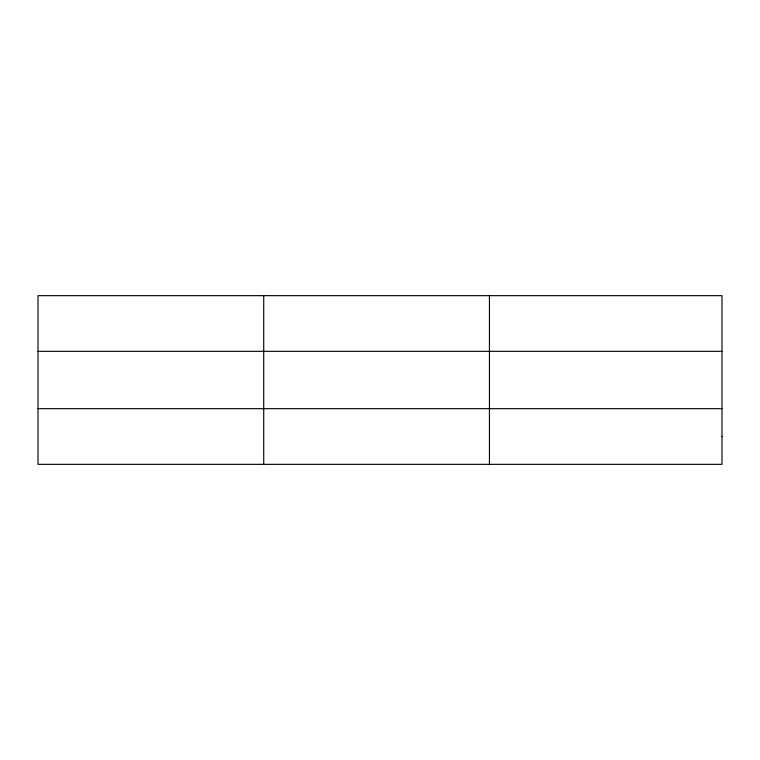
<?xml version="1.0" encoding="UTF-8"?>
<svg xmlns="http://www.w3.org/2000/svg" width="760" height="760" viewBox="0 0 760 760"><rect width="100%" height="100%" fill="white"/><g stroke="black" fill="none" stroke-linecap="round" stroke-linejoin="round"><path stroke-width="1.14" d="M263.72 464.341L263.72 295.659M489.44 464.341L489.44 295.659M38 351.329L722 351.329M38 408.671L722 408.671M722 436.506L722 464.341L38 464.341L38 295.659L722 295.659L722 436.506"/></g></svg>
